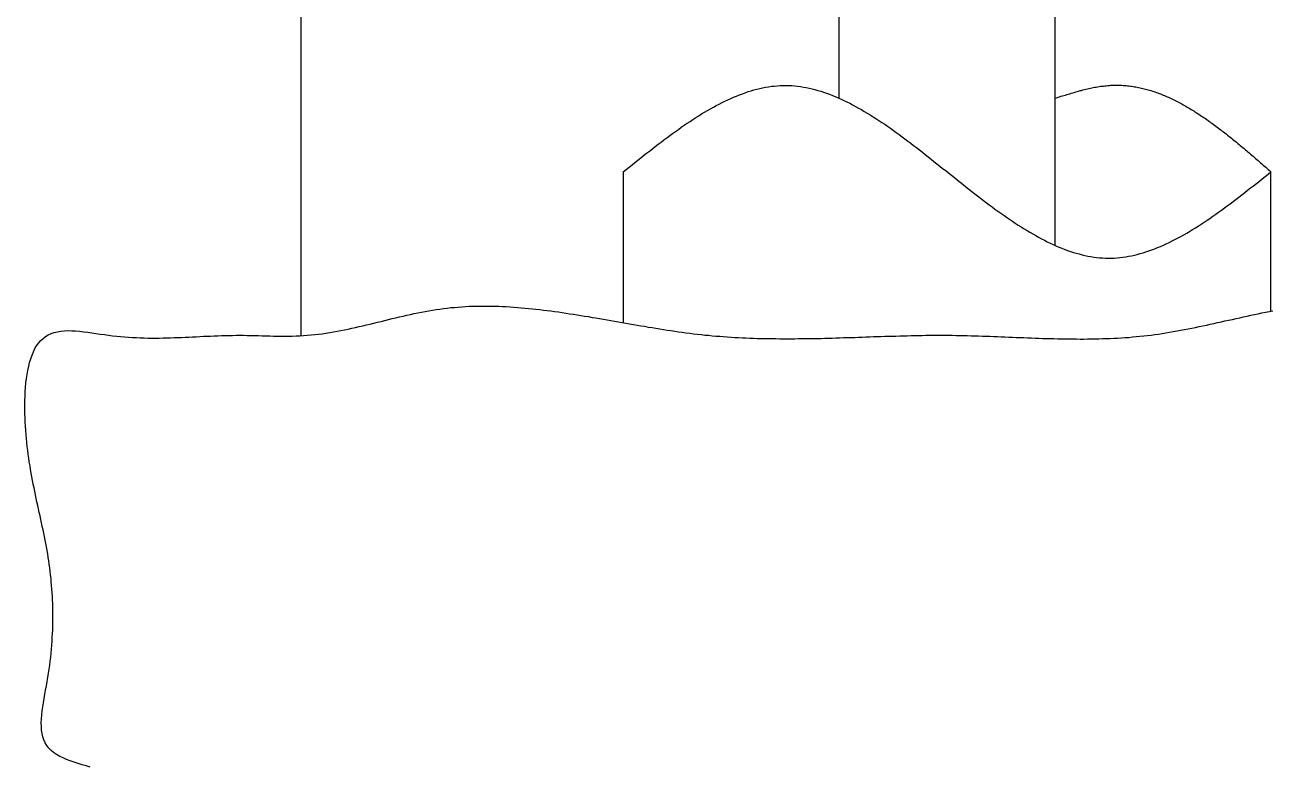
# Model space of a CAD drawing. Extents: x 443 to 1217, y -1921 to -677.
# Drawn here: x 588.98 to 598.35, y -735.54 to -729.96 of the extents above; entities that cross this region are included whole.
import ezdxf

# ---------------------------------------------------------------- set-up
doc = ezdxf.new("R2010")
doc.units = 0
doc.header["$MEASUREMENT"] = 0
doc.layers.add('3', color=8, linetype='CONTINUOUS')
doc.layers.add('5', color=7, linetype='CONTINUOUS')

msp = doc.modelspace()

# ---------------------------------------------------------------- linework, layer by layer
at = {"layer": '3', "color": 3}
for p, q in [((592.0672, -732.1037), (592.0945, -732.1005)), ((592.0945, -732.1005), (592.1228, -732.0961)), ((592.1228, -732.0961), (592.1501, -732.0928)), ((592.1501, -732.0928), (592.1773, -732.0896)), ((592.1773, -732.0896), (592.2057, -732.0874)), ((592.2057, -732.0874), (592.2329, -732.0852)), ((592.2329, -732.0852), (592.2612, -732.083)), ((592.2612, -732.083), (592.2885, -732.0819)), ((592.2885, -732.0819), (592.3168, -732.0797)), ((592.3168, -732.0797), (592.3441, -732.0787)), ((592.3441, -732.0787), (592.3724, -732.0787)), ((592.3724, -732.0787), (592.3996, -732.0776)), ((592.3996, -732.0776), (592.428, -732.0776)), ((592.428, -732.0776), (592.4552, -732.0776)), ((592.4552, -732.0776), (592.4836, -732.0787)), ((592.4836, -732.0787), (592.5108, -732.0787)), ((592.5108, -732.0787), (592.5391, -732.0797)), ((592.5391, -732.0797), (592.5664, -732.0808)), ((592.5664, -732.0808), (592.5947, -732.0819)), ((592.5947, -732.0819), (592.6231, -732.0841)), ((592.6231, -732.0841), (592.6503, -732.0863)), ((592.6503, -732.0863), (592.6786, -732.0885)), ((592.6786, -732.0885), (592.707, -732.0906)), ((592.707, -732.0906), (592.7342, -732.0928)), ((592.7342, -732.0928), (592.7626, -732.095)), ((592.7626, -732.095), (592.7909, -732.0983)), ((592.7909, -732.0983), (592.8181, -732.1015)), ((592.8181, -732.1015), (592.8465, -732.1048)), ((591.627, -732.1996), (591.6542, -732.1931)), ((591.6542, -732.1931), (591.6825, -732.1855)), ((591.6825, -732.1855), (591.7098, -732.1789)), ((591.7098, -732.1789), (591.737, -732.1724)), ((591.737, -732.1724), (591.7643, -732.1658)), ((591.7643, -732.1658), (591.7926, -732.1593)), ((591.7926, -732.1593), (591.8199, -732.1528)), ((591.8199, -732.1528), (591.8471, -732.1462)), ((591.8471, -732.1462), (591.8743, -732.1408)), ((591.8743, -732.1408), (591.9016, -732.1342)), ((591.9016, -732.1342), (591.9299, -732.1288)), ((591.9299, -732.1288), (591.9572, -732.1233)), ((591.9572, -732.1233), (591.9844, -732.1179)), ((591.9844, -732.1179), (592.0117, -732.1135)), ((592.0117, -732.1135), (592.04, -732.1081)), ((592.04, -732.1081), (592.0672, -732.1037)), ((592.8465, -732.1048), (592.8748, -732.1081)), ((592.8748, -732.1081), (592.9031, -732.1114)), ((592.9031, -732.1114), (592.9304, -732.1146)), ((592.9304, -732.1146), (592.9587, -732.119)), ((592.9587, -732.119), (592.9871, -732.1223)), ((592.9871, -732.1223), (593.0154, -732.1266)), ((593.0154, -732.1266), (593.0437, -732.131)), ((593.0437, -732.131), (593.071, -732.1353)), ((593.071, -732.1353), (593.0993, -732.1397)), ((593.0993, -732.1397), (593.1276, -732.144)), ((593.1276, -732.144), (593.156, -732.1484)), ((593.156, -732.1484), (593.1843, -732.1528)), ((593.1843, -732.1528), (593.2127, -732.1571)), ((593.2127, -732.1571), (593.2399, -732.1626)), ((593.2399, -732.1626), (593.2682, -732.1669)), ((593.2682, -732.1669), (593.2966, -732.1713)), ((593.2966, -732.1713), (593.3249, -732.1767)), ((593.3249, -732.1767), (593.3532, -732.1811)), ((593.3532, -732.1811), (593.3816, -732.1865)), ((593.3816, -732.1865), (593.4099, -732.1909)), ((593.4099, -732.1909), (593.4382, -732.1964)), ((593.4382, -732.1964), (593.4666, -732.2018)), ((597.9436, -732.2018), (597.9719, -732.1964)), ((597.9719, -732.1964), (597.9992, -732.1898)), ((597.9992, -732.1898), (598.0264, -732.1833)), ((598.0264, -732.1833), (598.0547, -732.1778)), ((598.0547, -732.1778), (598.082, -732.1713)), ((598.082, -732.1713), (598.1103, -732.1658)), ((598.1103, -732.1658), (598.1376, -732.1593)), ((598.1376, -732.1593), (598.1659, -732.1539)), ((598.1659, -732.1539), (598.1932, -732.1473)), ((598.1932, -732.1473), (598.2215, -732.1419)), ((598.2215, -732.1419), (598.2487, -732.1353)), ((598.2487, -732.1353), (598.2771, -732.1299)), ((598.2771, -732.1299), (598.3043, -732.1244)), ((598.3043, -732.1244), (598.3327, -732.119)), ((598.3327, -732.119), (598.3599, -732.1135)), ((589.1498, -732.2944), (589.1716, -732.2846)), ((589.1716, -732.2846), (589.1945, -732.2759)), ((589.1945, -732.2759), (589.2195, -732.2705)), ((589.2195, -732.2705), (589.2446, -732.2661)), ((589.2446, -732.2661), (589.2718, -732.2639)), ((589.2718, -732.2639), (589.2991, -732.2628)), ((589.2991, -732.2628), (589.3274, -732.2639)), ((589.3274, -732.2639), (589.3569, -732.265)), ((589.3569, -732.265), (589.3863, -732.2672)), ((589.3863, -732.2672), (589.4168, -732.2705)), ((589.4168, -732.2705), (589.4473, -732.2748)), ((589.4473, -732.2748), (589.4789, -732.2792)), ((589.4789, -732.2792), (589.5094, -732.2835)), ((589.5094, -732.2835), (589.541, -732.2879)), ((589.541, -732.2879), (589.5726, -732.2923)), ((591.1551, -732.2923), (591.1834, -732.289)), ((591.1834, -732.289), (591.2106, -732.2857)), ((591.2106, -732.2857), (591.239, -732.2814)), ((591.239, -732.2814), (591.2673, -732.277)), ((591.2673, -732.277), (591.2946, -732.2726)), ((591.2946, -732.2726), (591.3229, -732.2672)), ((591.3229, -732.2672), (591.3501, -732.2617)), ((591.3501, -732.2617), (591.3785, -732.2563)), ((591.3785, -732.2563), (591.4057, -732.2508)), ((591.4057, -732.2508), (591.4341, -732.2443)), ((591.4341, -732.2443), (591.4613, -732.2389)), ((591.4613, -732.2389), (591.4886, -732.2323)), ((591.4886, -732.2323), (591.5169, -732.2258)), ((591.5169, -732.2258), (591.5441, -732.2192)), ((591.5441, -732.2192), (591.5714, -732.2127)), ((591.5714, -732.2127), (591.5997, -732.2062)), ((591.5997, -732.2062), (591.627, -732.1996)), ((593.4666, -732.2018), (593.4938, -732.2062)), ((593.4938, -732.2062), (593.5222, -732.2116)), ((593.5222, -732.2116), (593.5505, -732.216)), ((593.5505, -732.216), (593.5788, -732.2214)), ((593.5788, -732.2214), (593.6072, -732.2258)), ((593.6072, -732.2258), (593.6355, -732.2301)), ((593.6355, -732.2301), (593.6638, -732.2356)), ((593.6638, -732.2356), (593.6922, -732.24)), ((593.6922, -732.24), (593.7205, -732.2443)), ((593.7205, -732.2443), (593.7488, -732.2498)), ((593.7488, -732.2498), (593.7772, -732.2541)), ((593.7772, -732.2541), (593.8044, -732.2585)), ((593.8044, -732.2585), (593.8328, -732.2628)), ((593.8328, -732.2628), (593.8611, -732.2661)), ((593.8611, -732.2661), (593.8894, -732.2705)), ((593.8894, -732.2705), (593.9178, -732.2748)), ((593.9178, -732.2748), (593.9461, -732.2781)), ((593.9461, -732.2781), (593.9744, -732.2825)), ((593.9744, -732.2825), (594.0028, -732.2857)), ((594.0028, -732.2857), (594.0311, -732.289)), ((594.0311, -732.289), (594.0594, -732.2923)), ((597.4717, -732.2912), (597.4989, -732.2879)), ((597.4989, -732.2879), (597.5273, -732.2835)), ((597.5273, -732.2835), (597.5545, -732.2792)), ((597.5545, -732.2792), (597.5829, -732.2737)), ((597.5829, -732.2737), (597.6101, -732.2694)), ((597.6101, -732.2694), (597.6384, -732.265)), ((597.6384, -732.265), (597.6657, -732.2596)), ((597.6657, -732.2596), (597.694, -732.2541)), ((597.694, -732.2541), (597.7213, -732.2487)), ((597.7213, -732.2487), (597.7496, -732.2432)), ((597.7496, -732.2432), (597.7768, -732.2378)), ((597.7768, -732.2378), (597.8052, -732.2323)), ((597.8052, -732.2323), (597.8324, -732.2258)), ((597.8324, -732.2258), (597.8608, -732.2203)), ((597.8608, -732.2203), (597.888, -732.2138)), ((597.888, -732.2138), (597.9163, -732.2083)), ((597.9163, -732.2083), (597.9436, -732.2018)), ((589.0506, -732.398), (589.0637, -732.3762)), ((589.0637, -732.3762), (589.0789, -732.3555)), ((589.0789, -732.3555), (589.0942, -732.3369)), ((589.0942, -732.3369), (589.1116, -732.3206)), ((589.1116, -732.3206), (589.1302, -732.3064)), ((589.1302, -732.3064), (589.1498, -732.2944)), ((589.5726, -732.2923), (589.6032, -732.2966)), ((589.6032, -732.2966), (589.6337, -732.301)), ((589.6337, -732.301), (589.6653, -732.3043)), ((589.6653, -732.3043), (589.6947, -732.3075)), ((589.6947, -732.3075), (589.7252, -732.3097)), ((589.7252, -732.3097), (589.7546, -732.3119)), ((589.7546, -732.3119), (589.7841, -732.3141)), ((589.7841, -732.3141), (589.8135, -732.3151)), ((589.8135, -732.3151), (589.8429, -732.3162)), ((589.8429, -732.3162), (589.8723, -732.3173)), ((589.8723, -732.3173), (589.9007, -732.3184)), ((589.9007, -732.3184), (589.929, -732.3184)), ((589.929, -732.3184), (589.9573, -732.3184)), ((589.9573, -732.3184), (589.9857, -732.3184)), ((589.9857, -732.3184), (590.014, -732.3173)), ((590.014, -732.3173), (590.0424, -732.3173)), ((590.0424, -732.3173), (590.0696, -732.3162)), ((590.0696, -732.3162), (590.0979, -732.3151)), ((590.0979, -732.3151), (590.1252, -732.3151)), ((590.1252, -732.3151), (590.1524, -732.3141)), ((590.1524, -732.3141), (590.1797, -732.3119)), ((590.1797, -732.3119), (590.208, -732.3108)), ((590.208, -732.3108), (590.2353, -732.3097)), ((590.2353, -732.3097), (590.2625, -732.3086)), ((590.2625, -732.3086), (590.2897, -732.3075)), ((590.2897, -732.3075), (590.317, -732.3053)), ((590.317, -732.3053), (590.3442, -732.3043)), ((590.3442, -732.3043), (590.3715, -732.3032)), ((590.3715, -732.3032), (590.3987, -732.3021)), ((590.3987, -732.3021), (590.426, -732.301)), ((590.426, -732.301), (590.4532, -732.2999)), ((590.4532, -732.2999), (590.4805, -732.2999)), ((590.4805, -732.2999), (590.5077, -732.2988)), ((590.5077, -732.2988), (590.536, -732.2988)), ((590.536, -732.2988), (590.5633, -732.2977)), ((590.5633, -732.2977), (590.5905, -732.2977)), ((590.5905, -732.2977), (590.6189, -732.2977)), ((590.6189, -732.2977), (590.6472, -732.2988)), ((590.6472, -732.2988), (590.6745, -732.2988)), ((590.6745, -732.2988), (590.7028, -732.2999)), ((590.7028, -732.2999), (590.7311, -732.2999)), ((590.7311, -732.2999), (590.7595, -732.301)), ((590.7595, -732.301), (590.7878, -732.3021)), ((590.7878, -732.3021), (590.8161, -732.3021)), ((590.8161, -732.3021), (590.8445, -732.3032)), ((590.8445, -732.3032), (590.8728, -732.3032)), ((590.8728, -732.3032), (590.9011, -732.3032)), ((590.9011, -732.3032), (590.9295, -732.3032)), ((590.9295, -732.3032), (590.9578, -732.3032)), ((590.9578, -732.3032), (590.9861, -732.3032)), ((590.9861, -732.3032), (591.0145, -732.3021)), ((591.0145, -732.3021), (591.0428, -732.301)), ((591.0428, -732.301), (591.0711, -732.2999)), ((591.0711, -732.2999), (591.0984, -732.2977)), ((591.0984, -732.2977), (591.1267, -732.2944)), ((591.1267, -732.2944), (591.1551, -732.2923)), ((594.0594, -732.2923), (594.0878, -732.2955)), ((594.0878, -732.2955), (594.1161, -732.2977)), ((594.1161, -732.2977), (594.1434, -732.301)), ((594.1434, -732.301), (594.1717, -732.3032)), ((594.1717, -732.3032), (594.2, -732.3053)), ((594.2, -732.3053), (594.2284, -732.3075)), ((594.2284, -732.3075), (594.2567, -732.3097)), ((594.2567, -732.3097), (594.285, -732.3119)), ((594.285, -732.3119), (594.3134, -732.313)), ((594.3134, -732.313), (594.3417, -732.3151)), ((594.3417, -732.3151), (594.37, -732.3162)), ((594.37, -732.3162), (594.3973, -732.3173)), ((594.3973, -732.3173), (594.4256, -732.3184)), ((594.4256, -732.3184), (594.454, -732.3195)), ((594.454, -732.3195), (594.4823, -732.3206)), ((594.4823, -732.3206), (594.5106, -732.3217)), ((594.5106, -732.3217), (594.539, -732.3217)), ((594.539, -732.3217), (594.5673, -732.3228)), ((594.5673, -732.3228), (594.5956, -732.3228)), ((594.5956, -732.3228), (594.6229, -732.3228)), ((594.6229, -732.3228), (594.6512, -732.3239)), ((594.6512, -732.3239), (594.6796, -732.3239)), ((594.6796, -732.3239), (594.7079, -732.3239)), ((594.7079, -732.3239), (594.7362, -732.3239)), ((594.7362, -732.3239), (594.7646, -732.3239)), ((594.7646, -732.3239), (594.7929, -732.3228)), ((594.7929, -732.3228), (594.8201, -732.3228)), ((594.8201, -732.3228), (594.8485, -732.3228)), ((594.8485, -732.3228), (594.8768, -732.3217)), ((594.8768, -732.3217), (594.9052, -732.3217)), ((594.9052, -732.3217), (594.9335, -732.3206)), ((594.9335, -732.3206), (594.9618, -732.3206)), ((594.9618, -732.3206), (594.9891, -732.3195)), ((594.9891, -732.3195), (595.0174, -732.3184)), ((595.0174, -732.3184), (595.0457, -732.3184)), ((595.0457, -732.3184), (595.0741, -732.3173)), ((595.0741, -732.3173), (595.1024, -732.3162)), ((595.1024, -732.3162), (595.1307, -732.3151)), ((595.1307, -732.3151), (595.1591, -732.3141)), ((595.1591, -732.3141), (595.1863, -732.3141)), ((595.1863, -732.3141), (595.2147, -732.313)), ((595.2147, -732.313), (595.243, -732.3119)), ((595.243, -732.3119), (595.2713, -732.3108)), ((595.2713, -732.3108), (595.2997, -732.3097)), ((595.2997, -732.3097), (595.328, -732.3086)), ((595.328, -732.3086), (595.3563, -732.3075)), ((595.3563, -732.3075), (595.3847, -732.3075)), ((595.3847, -732.3075), (595.4119, -732.3064)), ((595.4119, -732.3064), (595.4403, -732.3053)), ((595.4403, -732.3053), (595.4686, -732.3043)), ((595.4686, -732.3043), (595.4969, -732.3032)), ((595.4969, -732.3032), (595.5253, -732.3032)), ((595.5253, -732.3032), (595.5536, -732.3021)), ((595.5536, -732.3021), (595.5819, -732.301)), ((595.5819, -732.301), (595.6103, -732.301)), ((595.6103, -732.301), (595.6386, -732.2999)), ((595.6386, -732.2999), (595.6659, -732.2999)), ((595.6659, -732.2999), (595.6942, -732.2988)), ((595.6942, -732.2988), (595.7225, -732.2988)), ((595.7225, -732.2988), (595.7509, -732.2977)), ((595.7509, -732.2977), (595.7792, -732.2977)), ((595.7792, -732.2977), (595.8075, -732.2977)), ((595.8075, -732.2977), (595.8359, -732.2977)), ((595.8359, -732.2977), (595.8642, -732.2977)), ((595.8642, -732.2977), (595.8925, -732.2977)), ((595.8925, -732.2977), (595.9209, -732.2977)), ((595.9209, -732.2977), (595.9492, -732.2977)), ((595.9492, -732.2977), (595.9775, -732.2988)), ((595.9775, -732.2988), (596.0059, -732.2988)), ((596.0059, -732.2988), (596.0331, -732.2988)), ((596.0331, -732.2988), (596.0615, -732.2999)), ((596.0615, -732.2999), (596.0898, -732.301)), ((596.0898, -732.301), (596.1181, -732.301)), ((596.1181, -732.301), (596.1465, -732.3021)), ((596.1465, -732.3021), (596.1748, -732.3032)), ((596.1748, -732.3032), (596.2031, -732.3043)), ((596.2031, -732.3043), (596.2315, -732.3053)), ((596.2315, -732.3053), (596.2598, -732.3064)), ((596.2598, -732.3064), (596.2881, -732.3075)), ((596.2881, -732.3075), (596.3165, -732.3086)), ((596.3165, -732.3086), (596.3448, -732.3097)), ((596.3448, -732.3097), (596.3731, -732.3108)), ((596.3731, -732.3108), (596.4015, -732.3119)), ((596.4015, -732.3119), (596.4298, -732.313)), ((596.4298, -732.313), (596.4582, -732.3141)), ((596.4582, -732.3141), (596.4865, -732.3151)), ((596.4865, -732.3151), (596.5148, -732.3162)), ((596.5148, -732.3162), (596.5432, -732.3173)), ((596.5432, -732.3173), (596.5715, -732.3184)), ((596.5715, -732.3184), (596.5998, -732.3195)), ((596.5998, -732.3195), (596.6282, -732.3206)), ((596.6282, -732.3206), (596.6565, -732.3217)), ((596.6565, -732.3217), (596.6848, -732.3217)), ((596.6848, -732.3217), (596.7121, -732.3228)), ((596.7121, -732.3228), (596.7404, -732.3239)), ((596.7404, -732.3239), (596.7688, -732.3239)), ((596.7688, -732.3239), (596.7971, -732.325)), ((596.7971, -732.325), (596.8254, -732.325)), ((596.8254, -732.325), (596.8538, -732.325)), ((596.8538, -732.325), (596.8821, -732.325)), ((596.8821, -732.325), (596.9104, -732.326)), ((596.9104, -732.326), (596.9388, -732.326)), ((596.9388, -732.326), (596.966, -732.325)), ((596.966, -732.325), (596.9943, -732.325)), ((596.9943, -732.325), (597.0227, -732.325)), ((597.0227, -732.325), (597.051, -732.3239)), ((597.051, -732.3239), (597.0794, -732.3228)), ((597.0794, -732.3228), (597.1077, -732.3217)), ((597.1077, -732.3217), (597.1349, -732.3206)), ((597.1349, -732.3206), (597.1633, -732.3195)), ((597.1633, -732.3195), (597.1916, -732.3184)), ((597.1916, -732.3184), (597.2199, -732.3162)), ((597.2199, -732.3162), (597.2472, -732.3141)), ((597.2472, -732.3141), (597.2755, -732.313)), ((597.2755, -732.313), (597.3039, -732.3097)), ((597.3039, -732.3097), (597.3311, -732.3075)), ((597.3311, -732.3075), (597.3594, -732.3053)), ((597.3594, -732.3053), (597.3878, -732.3021)), ((597.3878, -732.3021), (597.415, -732.2988)), ((597.415, -732.2988), (597.4434, -732.2955)), ((597.4434, -732.2955), (597.4717, -732.2912)), ((589.0103, -732.5026), (589.019, -732.4743)), ((589.019, -732.4743), (589.0288, -732.4481)), ((589.0288, -732.4481), (589.0397, -732.422)), ((589.0397, -732.422), (589.0506, -732.398)), ((588.9918, -732.592), (588.9972, -732.5614)), ((588.9972, -732.5614), (589.0037, -732.5309)), ((589.0037, -732.5309), (589.0103, -732.5026)), ((588.9809, -732.689), (588.983, -732.6563)), ((588.983, -732.6563), (588.9874, -732.6236)), ((588.9874, -732.6236), (588.9918, -732.592)), ((588.9754, -732.7881), (588.9765, -732.7543)), ((588.9765, -732.7543), (588.9776, -732.7217)), ((588.9776, -732.7217), (588.9809, -732.689)), ((588.9754, -732.8208), (588.9754, -732.7881)), ((588.9754, -732.8535), (588.9754, -732.8208)), ((588.9754, -732.8862), (588.9754, -732.8535)), ((588.9765, -732.9189), (588.9754, -732.8862)), ((588.9776, -732.9505), (588.9765, -732.9189)), ((588.9798, -732.9821), (588.9776, -732.9505)), ((588.982, -733.0126), (588.9798, -732.9821)), ((588.9841, -733.0432), (588.982, -733.0126)), ((588.9863, -733.0737), (588.9841, -733.0432)), ((588.9896, -733.1042), (588.9863, -733.0737)), ((588.9929, -733.1336), (588.9896, -733.1042)), ((588.9961, -733.163), (588.9929, -733.1336)), ((589.0005, -733.1925), (588.9961, -733.163)), ((589.0048, -733.2208), (589.0005, -733.1925)), ((589.0081, -733.2502), (589.0048, -733.2208)), ((589.0136, -733.2786), (589.0081, -733.2502)), ((589.0179, -733.3058), (589.0136, -733.2786)), ((589.0223, -733.3341), (589.0179, -733.3058)), ((589.0277, -733.3614), (589.0223, -733.3341)), ((589.0332, -733.3897), (589.0277, -733.3614)), ((589.0386, -733.417), (589.0332, -733.3897)), ((589.0441, -733.4442), (589.0386, -733.417)), ((589.0495, -733.4704), (589.0441, -733.4442)), ((589.055, -733.4976), (589.0495, -733.4704)), ((589.0604, -733.5238), (589.055, -733.4976)), ((589.0659, -733.551), (589.0604, -733.5238)), ((589.0724, -733.5772), (589.0659, -733.551)), ((589.0779, -733.6033), (589.0724, -733.5772)), ((589.0833, -733.6295), (589.0779, -733.6033)), ((589.0888, -733.6556), (589.0833, -733.6295)), ((589.0953, -733.6818), (589.0888, -733.6556)), ((589.1007, -733.7079), (589.0953, -733.6818)), ((589.1062, -733.7341), (589.1007, -733.7079)), ((589.1116, -733.7592), (589.1062, -733.7341)), ((589.1171, -733.7853), (589.1116, -733.7592)), ((589.1225, -733.8115), (589.1171, -733.7853)), ((589.1269, -733.8376), (589.1225, -733.8115)), ((589.1323, -733.8638), (589.1269, -733.8376)), ((589.1367, -733.8889), (589.1323, -733.8638)), ((589.1422, -733.915), (589.1367, -733.8889)), ((589.1465, -733.9412), (589.1422, -733.915)), ((589.1509, -733.9673), (589.1465, -733.9412)), ((589.1541, -733.9935), (589.1509, -733.9673)), ((589.1585, -734.0196), (589.1541, -733.9935)), ((589.1618, -734.0458), (589.1585, -734.0196)), ((589.165, -734.073), (589.1618, -734.0458)), ((589.1683, -734.0992), (589.165, -734.073)), ((589.1716, -734.1253), (589.1683, -734.0992)), ((589.1738, -734.1526), (589.1716, -734.1253)), ((589.1759, -734.1798), (589.1738, -734.1526)), ((589.1781, -734.206), (589.1759, -734.1798)), ((589.1803, -734.2332), (589.1781, -734.206)), ((589.1825, -734.2605), (589.1803, -734.2332)), ((589.1836, -734.2877), (589.1825, -734.2605)), ((589.1847, -734.315), (589.1836, -734.2877)), ((589.1858, -734.3433), (589.1847, -734.315)), ((589.1858, -734.3706), (589.1858, -734.3433)), ((589.1858, -734.3989), (589.1858, -734.3706)), ((589.1858, -734.4261), (589.1858, -734.3989)), ((589.1858, -734.4545), (589.1858, -734.4261)), ((589.1836, -734.5406), (589.1847, -734.5122)), ((589.1847, -734.4828), (589.1858, -734.4545)), ((589.1847, -734.5122), (589.1847, -734.4828)), ((589.1749, -734.6572), (589.177, -734.6278)), ((589.177, -734.6278), (589.1792, -734.5983)), ((589.1792, -734.5983), (589.1814, -734.5689)), ((589.1814, -734.5689), (589.1836, -734.5406)), ((589.1661, -734.7476), (589.1694, -734.7171)), ((589.1694, -734.7171), (589.1727, -734.6877)), ((589.1727, -734.6877), (589.1749, -734.6572)), ((589.1531, -734.8392), (589.1574, -734.8087)), ((589.1574, -734.8087), (589.1618, -734.7782)), ((589.1618, -734.7782), (589.1661, -734.7476)), ((589.1367, -734.9329), (589.1432, -734.9013)), ((589.1432, -734.9013), (589.1476, -734.8708)), ((589.1476, -734.8708), (589.1531, -734.8392)), ((589.1204, -735.0288), (589.1258, -734.9972)), ((589.1258, -734.9972), (589.1313, -734.9656)), ((589.1313, -734.9656), (589.1367, -734.9329)), ((589.1051, -735.1225), (589.1095, -735.0909)), ((589.1095, -735.0909), (589.1149, -735.0604)), ((589.1149, -735.0604), (589.1204, -735.0288)), ((589.0986, -735.2108), (589.0997, -735.1825)), ((589.0997, -735.1825), (589.1018, -735.152)), ((589.1018, -735.152), (589.1051, -735.1225)), ((589.0997, -735.2392), (589.0986, -735.2108)), ((589.1007, -735.2664), (589.0997, -735.2392)), ((589.1051, -735.2926), (589.1007, -735.2664)), ((589.1106, -735.3165), (589.1051, -735.2926)), ((589.1182, -735.3405), (589.1106, -735.3165)), ((589.128, -735.3623), (589.1182, -735.3405)), ((589.14, -735.383), (589.128, -735.3623)), ((589.1552, -735.4015), (589.14, -735.383)), ((589.1716, -735.419), (589.1552, -735.4015)), ((589.1912, -735.4353), (589.1716, -735.419)), ((589.213, -735.4495), (589.1912, -735.4353)), ((589.237, -735.4637), (589.213, -735.4495)), ((589.262, -735.4756), (589.237, -735.4637)), ((589.2893, -735.4876), (589.262, -735.4756)), ((589.3165, -735.4985), (589.2893, -735.4876)), ((589.346, -735.5083), (589.3165, -735.4985)), ((589.3754, -735.5181), (589.346, -735.5083)), ((589.4059, -735.5269), (589.3754, -735.5181)), ((589.4364, -735.5356), (589.4059, -735.5269)), ((589.4669, -735.5443), (589.4364, -735.5356))]:
    msp.add_line(p, q, dxfattribs=at)
at = {"layer": '5', "linetype": 'Continuous'}
for p, q in [((591.0528, -732.3004), (591.0528, -727.8248)), ((595.0979, -730.5151), (595.0979, -727.8217)), ((596.7211, -731.6213), (596.7211, -727.8217)), ((598.3443, -732.1166), (598.3443, -731.0682))]:
    msp.add_line(p, q, dxfattribs=at)
at = {"layer": '5', "color": 7}
for p, q in [((594.2829, -730.5169), (594.3047, -730.5071)), ((594.3047, -730.5071), (594.3265, -730.4984)), ((594.3265, -730.4984), (594.3483, -730.4897)), ((594.3483, -730.4897), (594.37, -730.481)), ((594.37, -730.481), (594.3918, -730.4733)), ((594.3918, -730.4733), (594.4136, -730.4657)), ((594.4136, -730.4657), (594.4354, -730.4592)), ((594.4354, -730.4592), (594.4572, -730.4526)), ((594.4572, -730.4526), (594.479, -730.4472)), ((594.479, -730.4472), (594.5008, -730.4417)), ((594.5008, -730.4417), (594.5226, -730.4374)), ((594.5226, -730.4374), (594.5444, -730.433)), ((594.5444, -730.433), (594.5662, -730.4287)), ((594.5662, -730.4287), (594.588, -730.4254)), ((594.588, -730.4254), (594.6098, -730.4232)), ((594.6098, -730.4232), (594.6316, -730.421)), ((594.6316, -730.421), (594.6534, -730.4199)), ((594.6534, -730.4199), (594.6752, -730.4189)), ((594.6752, -730.4189), (594.697, -730.4189)), ((594.697, -730.4189), (594.7199, -730.4189)), ((594.7199, -730.4189), (594.7417, -730.4199)), ((594.7417, -730.4199), (594.7635, -730.4221)), ((594.7635, -730.4221), (594.7853, -730.4243)), ((594.7853, -730.4243), (594.8071, -730.4276)), ((594.8071, -730.4276), (594.8289, -730.4308)), ((594.8289, -730.4308), (594.8507, -730.4341)), ((594.8507, -730.4341), (594.8725, -730.4396)), ((594.8725, -730.4396), (594.8943, -730.4439)), ((594.8943, -730.4439), (594.9161, -730.4494)), ((594.9161, -730.4494), (594.9378, -730.4559)), ((594.9378, -730.4559), (594.9596, -730.4624)), ((594.9596, -730.4624), (594.9814, -730.4701)), ((594.9814, -730.4701), (595.0032, -730.4766)), ((595.0032, -730.4766), (595.025, -730.4853)), ((595.025, -730.4853), (595.0468, -730.4941)), ((595.0468, -730.4941), (595.0686, -730.5028)), ((595.0686, -730.5028), (595.0904, -730.5115)), ((596.7317, -730.5115), (596.7437, -730.5082)), ((596.7437, -730.5082), (596.7546, -730.5049)), ((596.7546, -730.5049), (596.7655, -730.5006)), ((596.7655, -730.5006), (596.7764, -730.4973)), ((596.7764, -730.4973), (596.7873, -730.4941)), ((596.7873, -730.4941), (596.7993, -730.4908)), ((596.7993, -730.4908), (596.8102, -730.4875)), ((596.8102, -730.4875), (596.8211, -730.4842)), ((596.8211, -730.4842), (596.832, -730.481)), ((596.832, -730.481), (596.8429, -730.4777)), ((596.8429, -730.4777), (596.8548, -730.4744)), ((596.8548, -730.4744), (596.8657, -730.4712)), ((596.8657, -730.4712), (596.8766, -730.4679)), ((596.8766, -730.4679), (596.8875, -730.4646)), ((596.8875, -730.4646), (596.8984, -730.4614)), ((596.8984, -730.4614), (596.9093, -730.4581)), ((596.9093, -730.4581), (596.9202, -730.4559)), ((596.9202, -730.4559), (596.9311, -730.4526)), ((596.9311, -730.4526), (596.9431, -730.4505)), ((596.9431, -730.4505), (596.954, -730.4472)), ((596.954, -730.4472), (596.9649, -730.445)), ((596.9649, -730.445), (596.9758, -730.4417)), ((596.9758, -730.4417), (596.9867, -730.4396)), ((596.9867, -730.4396), (596.9976, -730.4374)), ((596.9976, -730.4374), (597.0085, -730.4352)), ((597.0085, -730.4352), (597.0194, -730.433)), ((597.0194, -730.433), (597.0303, -730.4308)), ((597.0303, -730.4308), (597.0412, -730.4298)), ((597.0412, -730.4298), (597.0521, -730.4276)), ((597.0521, -730.4276), (597.063, -730.4254)), ((597.063, -730.4254), (597.0739, -730.4243)), ((597.0739, -730.4243), (597.0848, -730.4232)), ((597.0848, -730.4232), (597.0957, -730.4221)), ((597.0957, -730.4221), (597.1066, -730.421)), ((597.1066, -730.421), (597.1175, -730.4199)), ((597.1175, -730.4199), (597.1284, -730.4189)), ((597.1284, -730.4189), (597.1382, -730.4178)), ((597.1382, -730.4178), (597.1491, -730.4178)), ((597.1491, -730.4178), (597.16, -730.4178)), ((597.16, -730.4178), (597.1709, -730.4167)), ((597.1709, -730.4167), (597.1818, -730.4167)), ((597.1818, -730.4167), (597.1916, -730.4167)), ((597.1916, -730.4167), (597.2025, -730.4167)), ((597.2025, -730.4167), (597.2134, -730.4178)), ((597.2134, -730.4178), (597.2243, -730.4178)), ((597.2243, -730.4178), (597.2341, -730.4189)), ((597.2341, -730.4189), (597.245, -730.4189)), ((597.245, -730.4189), (597.2559, -730.4199)), ((597.2559, -730.4199), (597.2657, -730.421)), ((597.2657, -730.421), (597.2766, -730.4221)), ((597.2766, -730.4221), (597.2875, -730.4232)), ((597.2875, -730.4232), (597.2973, -730.4254)), ((597.2973, -730.4254), (597.3082, -730.4265)), ((597.3082, -730.4265), (597.318, -730.4287)), ((597.318, -730.4287), (597.3289, -730.4298)), ((597.3289, -730.4298), (597.3398, -730.4319)), ((597.3398, -730.4319), (597.3496, -730.4341)), ((597.3496, -730.4341), (597.3605, -730.4363)), ((597.3605, -730.4363), (597.3703, -730.4385)), ((597.3703, -730.4385), (597.3812, -730.4407)), ((597.3812, -730.4407), (597.391, -730.4439)), ((597.391, -730.4439), (597.4019, -730.4461)), ((597.4019, -730.4461), (597.4118, -730.4494)), ((597.4118, -730.4494), (597.4216, -730.4515)), ((597.4216, -730.4515), (597.4325, -730.4548)), ((597.4325, -730.4548), (597.4423, -730.4581)), ((597.4423, -730.4581), (597.4532, -730.4614)), ((597.4532, -730.4614), (597.463, -730.4646)), ((597.463, -730.4646), (597.4728, -730.4679)), ((597.4728, -730.4679), (597.4837, -730.4712)), ((597.4837, -730.4712), (597.4935, -730.4755)), ((597.4935, -730.4755), (597.5044, -730.4788)), ((597.5044, -730.4788), (597.5142, -730.4832)), ((597.5142, -730.4832), (597.524, -730.4864)), ((597.524, -730.4864), (597.5338, -730.4908)), ((597.5338, -730.4908), (597.5447, -730.4951)), ((597.5447, -730.4951), (597.5545, -730.4995)), ((597.5545, -730.4995), (597.5643, -730.5039)), ((597.5643, -730.5039), (597.5741, -730.5082)), ((597.5741, -730.5082), (597.585, -730.5126)), ((594.1074, -730.6074), (594.1303, -730.5943)), ((594.1303, -730.5943), (594.1521, -730.5823)), ((594.1521, -730.5823), (594.1739, -730.5703)), ((594.1739, -730.5703), (594.1957, -730.5594)), ((594.1957, -730.5594), (594.2175, -730.5475)), ((594.2175, -730.5475), (594.2393, -730.5366)), ((594.2393, -730.5366), (594.2611, -730.5267)), ((594.2611, -730.5267), (594.2829, -730.5169)), ((595.0904, -730.5115), (595.1122, -730.5213)), ((595.1122, -730.5213), (595.134, -730.5322)), ((595.134, -730.5322), (595.1558, -730.542)), ((595.1558, -730.542), (595.1776, -730.5529)), ((595.1776, -730.5529), (595.1994, -730.5649)), ((595.1994, -730.5649), (595.2212, -730.5769)), ((595.2212, -730.5769), (595.243, -730.5889)), ((595.243, -730.5889), (595.2648, -730.6009)), ((595.2648, -730.6009), (595.2866, -730.6139)), ((596.7208, -730.5148), (596.7317, -730.5115)), ((597.585, -730.5126), (597.5948, -730.518)), ((597.5948, -730.518), (597.6046, -730.5224)), ((597.6046, -730.5224), (597.6145, -730.5267)), ((597.6145, -730.5267), (597.6254, -730.5322)), ((597.6254, -730.5322), (597.6352, -730.5376)), ((597.6352, -730.5376), (597.645, -730.542)), ((597.645, -730.542), (597.6548, -730.5475)), ((597.6548, -730.5475), (597.6646, -730.5529)), ((597.6646, -730.5529), (597.6744, -730.5584)), ((597.6744, -730.5584), (597.6842, -730.5638)), ((597.6842, -730.5638), (597.6951, -730.5692)), ((597.6951, -730.5692), (597.7049, -730.5747)), ((597.7049, -730.5747), (597.7147, -730.5812)), ((597.7147, -730.5812), (597.7245, -730.5867)), ((597.7245, -730.5867), (597.7343, -730.5921)), ((597.7343, -730.5921), (597.7441, -730.5987)), ((597.7441, -730.5987), (597.754, -730.6041)), ((593.9548, -730.7033), (593.9766, -730.6891)), ((593.9766, -730.6891), (593.9984, -730.675)), ((593.9984, -730.675), (594.0202, -730.6608)), ((594.0202, -730.6608), (594.042, -730.6466)), ((594.042, -730.6466), (594.0638, -730.6335)), ((594.0638, -730.6335), (594.0856, -730.6205)), ((594.0856, -730.6205), (594.1074, -730.6074)), ((595.2866, -730.6139), (595.3095, -730.627)), ((595.3095, -730.627), (595.3313, -730.6401)), ((595.3313, -730.6401), (595.3531, -730.6543)), ((595.3531, -730.6543), (595.3749, -730.6673)), ((595.3749, -730.6673), (595.3967, -730.6815)), ((595.3967, -730.6815), (595.4185, -730.6968)), ((595.4185, -730.6968), (595.4403, -730.7109)), ((597.754, -730.6041), (597.7638, -730.6107)), ((597.7638, -730.6107), (597.7736, -730.6172)), ((597.7736, -730.6172), (597.7834, -730.6227)), ((597.7834, -730.6227), (597.7932, -730.6292)), ((597.7932, -730.6292), (597.803, -730.6357)), ((597.803, -730.6357), (597.8128, -730.6423)), ((597.8128, -730.6423), (597.8226, -730.6488)), ((597.8226, -730.6488), (597.8324, -730.6553)), ((597.8324, -730.6553), (597.8422, -730.6619)), ((597.8422, -730.6619), (597.852, -730.6684)), ((597.852, -730.6684), (597.8618, -730.6761)), ((597.8618, -730.6761), (597.8717, -730.6826)), ((597.8717, -730.6826), (597.8815, -730.6891)), ((597.8815, -730.6891), (597.8913, -730.6968)), ((597.8913, -730.6968), (597.9011, -730.7033)), ((593.824, -730.7959), (593.8458, -730.7807)), ((593.8458, -730.7807), (593.8676, -730.7643)), ((593.8676, -730.7643), (593.8894, -730.7491)), ((593.8894, -730.7491), (593.9112, -730.7338)), ((593.9112, -730.7338), (593.933, -730.7186)), ((593.933, -730.7186), (593.9548, -730.7033)), ((595.4403, -730.7109), (595.4621, -730.7262)), ((595.4621, -730.7262), (595.4838, -730.7414)), ((595.4838, -730.7414), (595.5056, -730.7567)), ((595.5056, -730.7567), (595.5274, -730.772)), ((595.5274, -730.772), (595.5492, -730.7883)), ((595.5492, -730.7883), (595.571, -730.8047)), ((597.9011, -730.7033), (597.9109, -730.7109)), ((597.9109, -730.7109), (597.9207, -730.7175)), ((597.9207, -730.7175), (597.9305, -730.7251)), ((597.9305, -730.7251), (597.9403, -730.7316)), ((597.9403, -730.7316), (597.9501, -730.7393)), ((597.9501, -730.7393), (597.9599, -730.7469)), ((597.9599, -730.7469), (597.9697, -730.7545)), ((597.9697, -730.7545), (597.9785, -730.7621)), ((597.9785, -730.7621), (597.9883, -730.7687)), ((597.9883, -730.7687), (597.9981, -730.7763)), ((597.9981, -730.7763), (598.0079, -730.7839)), ((598.0079, -730.7839), (598.0177, -730.7916)), ((593.6933, -730.8951), (593.7151, -730.8788)), ((593.7151, -730.8788), (593.7369, -730.8613)), ((593.7369, -730.8613), (593.7587, -730.845)), ((593.7587, -730.845), (593.7805, -730.8286)), ((593.7805, -730.8286), (593.8022, -730.8123)), ((593.8022, -730.8123), (593.824, -730.7959)), ((595.571, -730.8047), (595.5928, -730.821)), ((595.5928, -730.821), (595.6146, -730.8373)), ((595.6146, -730.8373), (595.6364, -730.8537)), ((595.6364, -730.8537), (595.6582, -730.87)), ((595.6582, -730.87), (595.68, -730.8864)), ((598.0177, -730.7916), (598.0275, -730.7992)), ((598.0275, -730.7992), (598.0373, -730.8068)), ((598.0373, -730.8068), (598.0471, -730.8155)), ((598.0471, -730.8155), (598.0558, -730.8232)), ((598.0558, -730.8232), (598.0656, -730.8308)), ((598.0656, -730.8308), (598.0755, -730.8384)), ((598.0755, -730.8384), (598.0853, -730.8461)), ((598.0853, -730.8461), (598.0951, -730.8548)), ((598.0951, -730.8548), (598.1049, -730.8624)), ((598.1049, -730.8624), (598.1136, -730.87)), ((598.1136, -730.87), (598.1234, -730.8788)), ((598.1234, -730.8788), (598.1332, -730.8864)), ((593.5843, -730.9812), (593.6061, -730.9638)), ((593.6061, -730.9638), (593.6279, -730.9463)), ((593.6279, -730.9463), (593.6497, -730.9289)), ((593.6497, -730.9289), (593.6715, -730.9125)), ((593.6715, -730.9125), (593.6933, -730.8951)), ((595.68, -730.8864), (595.7018, -730.9038)), ((595.7018, -730.9038), (595.7236, -730.9213)), ((595.7236, -730.9213), (595.7454, -730.9376)), ((595.7454, -730.9376), (595.7672, -730.955)), ((595.7672, -730.955), (595.789, -730.9725)), ((595.789, -730.9725), (595.8108, -730.9899)), ((598.1332, -730.8864), (598.143, -730.894)), ((598.143, -730.894), (598.1528, -730.9027)), ((598.1528, -730.9027), (598.1626, -730.9104)), ((598.1626, -730.9104), (598.1714, -730.9191)), ((598.1714, -730.9191), (598.1812, -730.9267)), ((598.1812, -730.9267), (598.191, -730.9354)), ((598.191, -730.9354), (598.2008, -730.9431)), ((598.2008, -730.9431), (598.2106, -730.9518)), ((598.2106, -730.9518), (598.2193, -730.9594)), ((598.2193, -730.9594), (598.2291, -730.9681)), ((598.2291, -730.9681), (598.2389, -730.9768)), ((598.2389, -730.9768), (598.2487, -730.9845)), ((593.4742, -731.0684), (593.496, -731.051)), ((593.496, -731.051), (593.5178, -731.0335)), ((593.5178, -731.0335), (593.5407, -731.0161)), ((593.5407, -731.0161), (593.5625, -730.9986)), ((593.5625, -730.9986), (593.5843, -730.9812)), ((595.8108, -730.9899), (595.8326, -731.0074)), ((595.8326, -731.0074), (595.8544, -731.0248)), ((595.8544, -731.0248), (595.8762, -731.0422)), ((595.8762, -731.0422), (595.8991, -731.0597)), ((595.8991, -731.0597), (595.9209, -731.0771)), ((598.2487, -730.9845), (598.2585, -730.9932)), ((598.2585, -730.9932), (598.2673, -731.0019)), ((598.2673, -731.0019), (598.2771, -731.0095)), ((598.2771, -731.0095), (598.2869, -731.0183)), ((598.2869, -731.0183), (598.2967, -731.0259)), ((598.2967, -731.0259), (598.3065, -731.0346)), ((598.3065, -731.0346), (598.3152, -731.0433)), ((598.3152, -731.0433), (598.325, -731.051)), ((598.3228, -731.0858), (598.3446, -731.0684)), ((598.325, -731.051), (598.3348, -731.0597)), ((598.3348, -731.0597), (598.3446, -731.0684)), ((595.9209, -731.0771), (595.9427, -731.0945)), ((595.9427, -731.0945), (595.9645, -731.112)), ((595.9645, -731.112), (595.9863, -731.1294)), ((595.9863, -731.1294), (596.0081, -731.1469)), ((596.0081, -731.1469), (596.0299, -731.1643)), ((596.0299, -731.1643), (596.0516, -731.1817)), ((598.2128, -731.173), (598.2357, -731.1556)), ((598.2357, -731.1556), (598.2575, -731.1381)), ((598.2575, -731.1381), (598.2793, -731.1207)), ((598.2793, -731.1207), (598.301, -731.1033)), ((598.301, -731.1033), (598.3228, -731.0858)), ((596.0516, -731.1817), (596.0734, -731.1981)), ((596.0734, -731.1981), (596.0952, -731.2155)), ((596.0952, -731.2155), (596.117, -731.233)), ((596.117, -731.233), (596.1388, -731.2493)), ((596.1388, -731.2493), (596.1606, -731.2667)), ((598.082, -731.2744), (598.1038, -731.258)), ((598.1038, -731.258), (598.1256, -731.2406)), ((598.1256, -731.2406), (598.1474, -731.2242)), ((598.1474, -731.2242), (598.1692, -731.2068)), ((598.1692, -731.2068), (598.191, -731.1894)), ((598.191, -731.1894), (598.2128, -731.173)), ((596.1606, -731.2667), (596.1824, -731.2831)), ((596.1824, -731.2831), (596.2042, -731.2994)), ((596.2042, -731.2994), (596.226, -731.3158)), ((596.226, -731.3158), (596.2478, -731.3321)), ((596.2478, -731.3321), (596.2696, -731.3485)), ((596.2696, -731.3485), (596.2914, -731.3637)), ((597.973, -731.3561), (597.9948, -731.3398)), ((597.9948, -731.3398), (598.0166, -731.3234)), ((598.0166, -731.3234), (598.0384, -731.3082)), ((598.0384, -731.3082), (598.0602, -731.2907)), ((598.0602, -731.2907), (598.082, -731.2744)), ((596.2914, -731.3637), (596.3132, -731.379)), ((596.3132, -731.379), (596.335, -731.3953)), ((596.335, -731.3953), (596.3568, -731.4106)), ((596.3568, -731.4106), (596.3786, -731.4248)), ((596.3786, -731.4248), (596.4004, -731.44)), ((596.4004, -731.44), (596.4222, -731.4542)), ((597.8422, -731.4476), (597.864, -731.4324)), ((597.864, -731.4324), (597.8858, -731.4182)), ((597.8858, -731.4182), (597.9076, -731.403)), ((597.9076, -731.403), (597.9294, -731.3877)), ((597.9294, -731.3877), (597.9512, -731.3714)), ((597.9512, -731.3714), (597.973, -731.3561)), ((596.4222, -731.4542), (596.444, -731.4684)), ((596.444, -731.4684), (596.4669, -731.4825)), ((596.4669, -731.4825), (596.4887, -731.4967)), ((596.4887, -731.4967), (596.5105, -731.5098)), ((596.5105, -731.5098), (596.5323, -731.5228)), ((596.5323, -731.5228), (596.5541, -731.5359)), ((596.5541, -731.5359), (596.5759, -731.5479)), ((597.6897, -731.5414), (597.7115, -731.5294)), ((597.7115, -731.5294), (597.7332, -731.5163)), ((597.7332, -731.5163), (597.755, -731.5032)), ((597.755, -731.5032), (597.7768, -731.4891)), ((597.7768, -731.4891), (597.7986, -731.476)), ((597.7986, -731.476), (597.8204, -731.4618)), ((597.8204, -731.4618), (597.8422, -731.4476)), ((596.5759, -731.5479), (596.5977, -731.5599)), ((596.5977, -731.5599), (596.6194, -731.5719)), ((596.6194, -731.5719), (596.6412, -731.5828)), ((596.6412, -731.5828), (596.663, -731.5937)), ((596.663, -731.5937), (596.6848, -731.6046)), ((596.6848, -731.6046), (596.7066, -731.6144)), ((596.7066, -731.6144), (596.7284, -731.6242)), ((596.7284, -731.6242), (596.7502, -731.634)), ((596.7502, -731.634), (596.772, -731.6427)), ((597.4924, -731.6384), (597.5142, -731.6296)), ((597.5142, -731.6296), (597.536, -731.6198)), ((597.536, -731.6198), (597.5578, -731.61)), ((597.5578, -731.61), (597.5796, -731.5991)), ((597.5796, -731.5991), (597.6014, -731.5882)), ((597.6014, -731.5882), (597.6232, -731.5773)), ((597.6232, -731.5773), (597.6461, -731.5653)), ((597.6461, -731.5653), (597.6679, -731.5545)), ((597.6679, -731.5545), (597.6897, -731.5414)), ((596.772, -731.6427), (596.7938, -731.6514)), ((596.7938, -731.6514), (596.8156, -731.6591)), ((596.8156, -731.6591), (596.8374, -731.6667)), ((596.8374, -731.6667), (596.8592, -731.6743)), ((596.8592, -731.6743), (596.881, -731.6809)), ((596.881, -731.6809), (596.9028, -731.6863)), ((596.9028, -731.6863), (596.9246, -731.6918)), ((596.9246, -731.6918), (596.9464, -731.6972)), ((596.9464, -731.6972), (596.9682, -731.7016)), ((596.9682, -731.7016), (596.99, -731.7059)), ((596.99, -731.7059), (597.0118, -731.7092)), ((597.0118, -731.7092), (597.0336, -731.7125)), ((597.0336, -731.7125), (597.0565, -731.7147)), ((597.0565, -731.7147), (597.0783, -731.7157)), ((597.0783, -731.7157), (597.1001, -731.7168)), ((597.1001, -731.7168), (597.1219, -731.7179)), ((597.1219, -731.7179), (597.1437, -731.7168)), ((597.1437, -731.7168), (597.1654, -731.7168)), ((597.1654, -731.7168), (597.1872, -731.7147)), ((597.1872, -731.7147), (597.209, -731.7136)), ((597.209, -731.7136), (597.2308, -731.7103)), ((597.2308, -731.7103), (597.2526, -731.707)), ((597.2526, -731.707), (597.2744, -731.7038)), ((597.2744, -731.7038), (597.2962, -731.6994)), ((597.2962, -731.6994), (597.318, -731.695)), ((597.318, -731.695), (597.3398, -731.6896)), ((597.3398, -731.6896), (597.3616, -731.6831)), ((597.3616, -731.6831), (597.3834, -731.6776)), ((597.3834, -731.6776), (597.4052, -731.67)), ((597.4052, -731.67), (597.427, -731.6634)), ((597.427, -731.6634), (597.4488, -731.6558)), ((597.4488, -731.6558), (597.4706, -731.6471)), ((597.4706, -731.6471), (597.4924, -731.6384))]:
    msp.add_line(p, q, dxfattribs=at)
at = {"layer": '5', "color": 7, "linetype": 'Continuous'}
msp.add_line((593.4746, -731.0682), (593.4746, -732.2028), dxfattribs=at)

doc.saveas('drawing.dxf')
